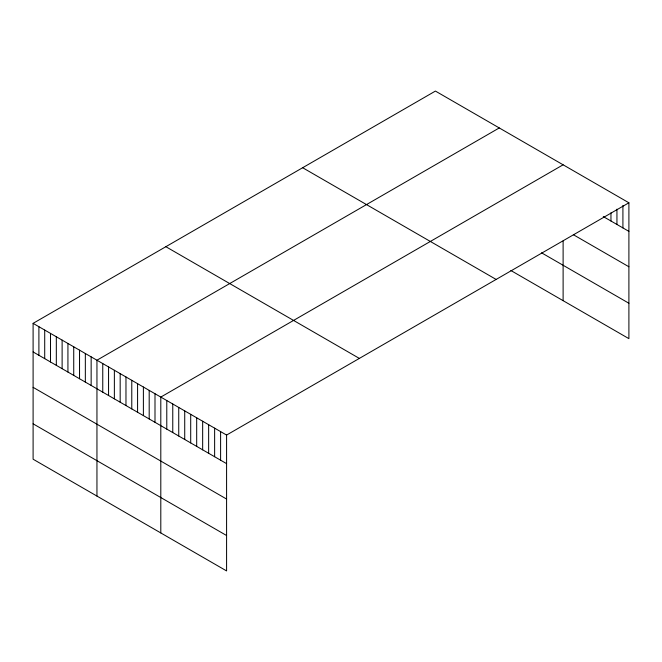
<?xml version="1.0" encoding="UTF-8"?>
<svg xmlns="http://www.w3.org/2000/svg" width="662" height="662" viewBox="0 0 662 662"><rect width="100%" height="100%" fill="white"/><g stroke="black" fill="none" stroke-linecap="round" stroke-linejoin="round"><path stroke-width="0.99" d="M33.1 323.354L226.586 435.058L226.586 570.925L33.1 459.213L33.1 323.354L435.414 91.075L628.9 202.787L628.9 338.646L510.874 270.51M499.264 127.94L96.95 360.211L96.95 496.078M563.114 164.805L160.8 397.076L160.8 532.943M226.586 435.058L628.9 202.787M603.272 216.573L628.9 231.369M573.366 234.712L628.9 266.769M541.557 252.818L628.9 303.246M302.65 167.726L496.136 279.438M165.864 246.703L359.35 358.407M33.1 351.936L226.586 463.64M33.1 387.336L226.586 499.049M33.1 423.812L226.586 535.517M622.917 205.46L622.917 227.918M616.943 209.151L616.943 224.468M610.96 212.841L610.96 221.009M563.114 240.951L563.114 300.672M220.603 431.607L220.603 460.189M214.629 428.157L214.629 456.739M208.646 424.698L208.646 453.288M202.663 421.247L202.663 449.829M196.688 417.796L196.688 446.378M190.706 414.346L190.706 442.928M184.723 410.887L184.723 439.477M178.74 407.436L178.74 436.018M172.765 403.986L172.765 432.567M166.783 400.535L166.783 429.117M154.999 393.725L154.999 422.315M149.19 390.373L149.19 418.963M143.389 387.022L143.389 415.612M137.58 383.67L137.58 412.26M131.779 380.319L131.779 408.909M125.97 376.968L125.97 405.558M120.17 373.616L120.17 402.206M114.369 370.265L114.369 398.855M108.56 366.913L108.56 395.504M102.759 363.562L102.759 392.152M91.149 356.859L91.149 385.45M85.34 353.508L85.34 382.098M79.539 350.157L79.539 378.747M73.73 346.814L73.73 375.395M67.929 343.462L67.929 372.044M62.12 340.111L62.12 368.693M56.32 336.759L56.32 365.341M50.511 333.408L50.511 361.99M44.71 330.057L44.71 358.638M38.901 326.705L38.901 355.287"/></g></svg>
